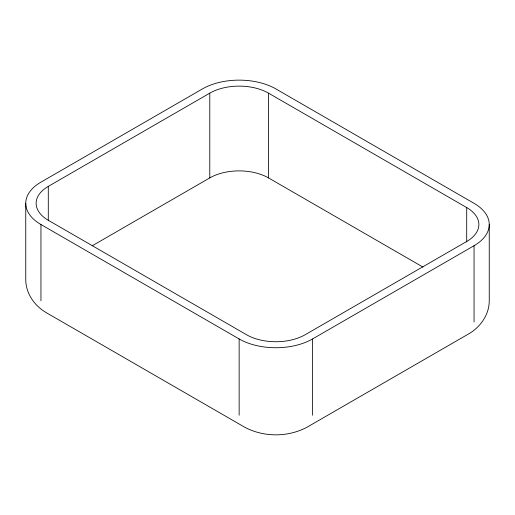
<?xml version="1.0" encoding="UTF-8"?>
<svg xmlns="http://www.w3.org/2000/svg" width="515" height="515" viewBox="0 0 515 515"><rect width="100%" height="100%" fill="white"/><g stroke="black" fill="none" stroke-linecap="round" stroke-linejoin="round"><path stroke-width="0.77" d="M48.294 220.768L48.294 186.385L209.785 93.144A41.522 23.973 0 0 1 268.508 93.144L466.706 207.571L466.706 241.96M92.146 245.829L209.785 177.907A41.522 23.973 0 0 1 268.508 177.907L422.892 267.04M40.955 224.527L239.147 338.954A51.906 29.967 0 0 0 312.553 338.954L474.045 245.713A51.906 29.967 0 0 0 474.045 203.335L275.853 88.908A51.906 29.967 0 0 0 202.447 88.908L40.955 182.143A51.906 29.967 0 0 0 40.955 224.527L40.955 300.812M489.25 224.527L489.25 300.812C489.231 314.736 480.366 327.18 468.566 333.945L307.288 427.057C288.078 437.435 263.629 437.435 244.419 427.057L46.434 312.753C34.634 305.987 25.769 293.544 25.75 279.619L25.75 203.335M474.045 245.713L474.045 322.004M312.553 338.954L312.553 415.238M268.508 93.144L268.508 177.907M239.147 338.954L239.147 415.238M209.785 93.144L209.785 177.907M48.294 186.385A41.522 23.973 0 0 0 48.294 220.285L246.492 334.711A41.522 23.973 0 0 0 305.215 334.711L466.706 241.477A41.522 23.973 0 0 0 466.706 207.571"/></g></svg>
